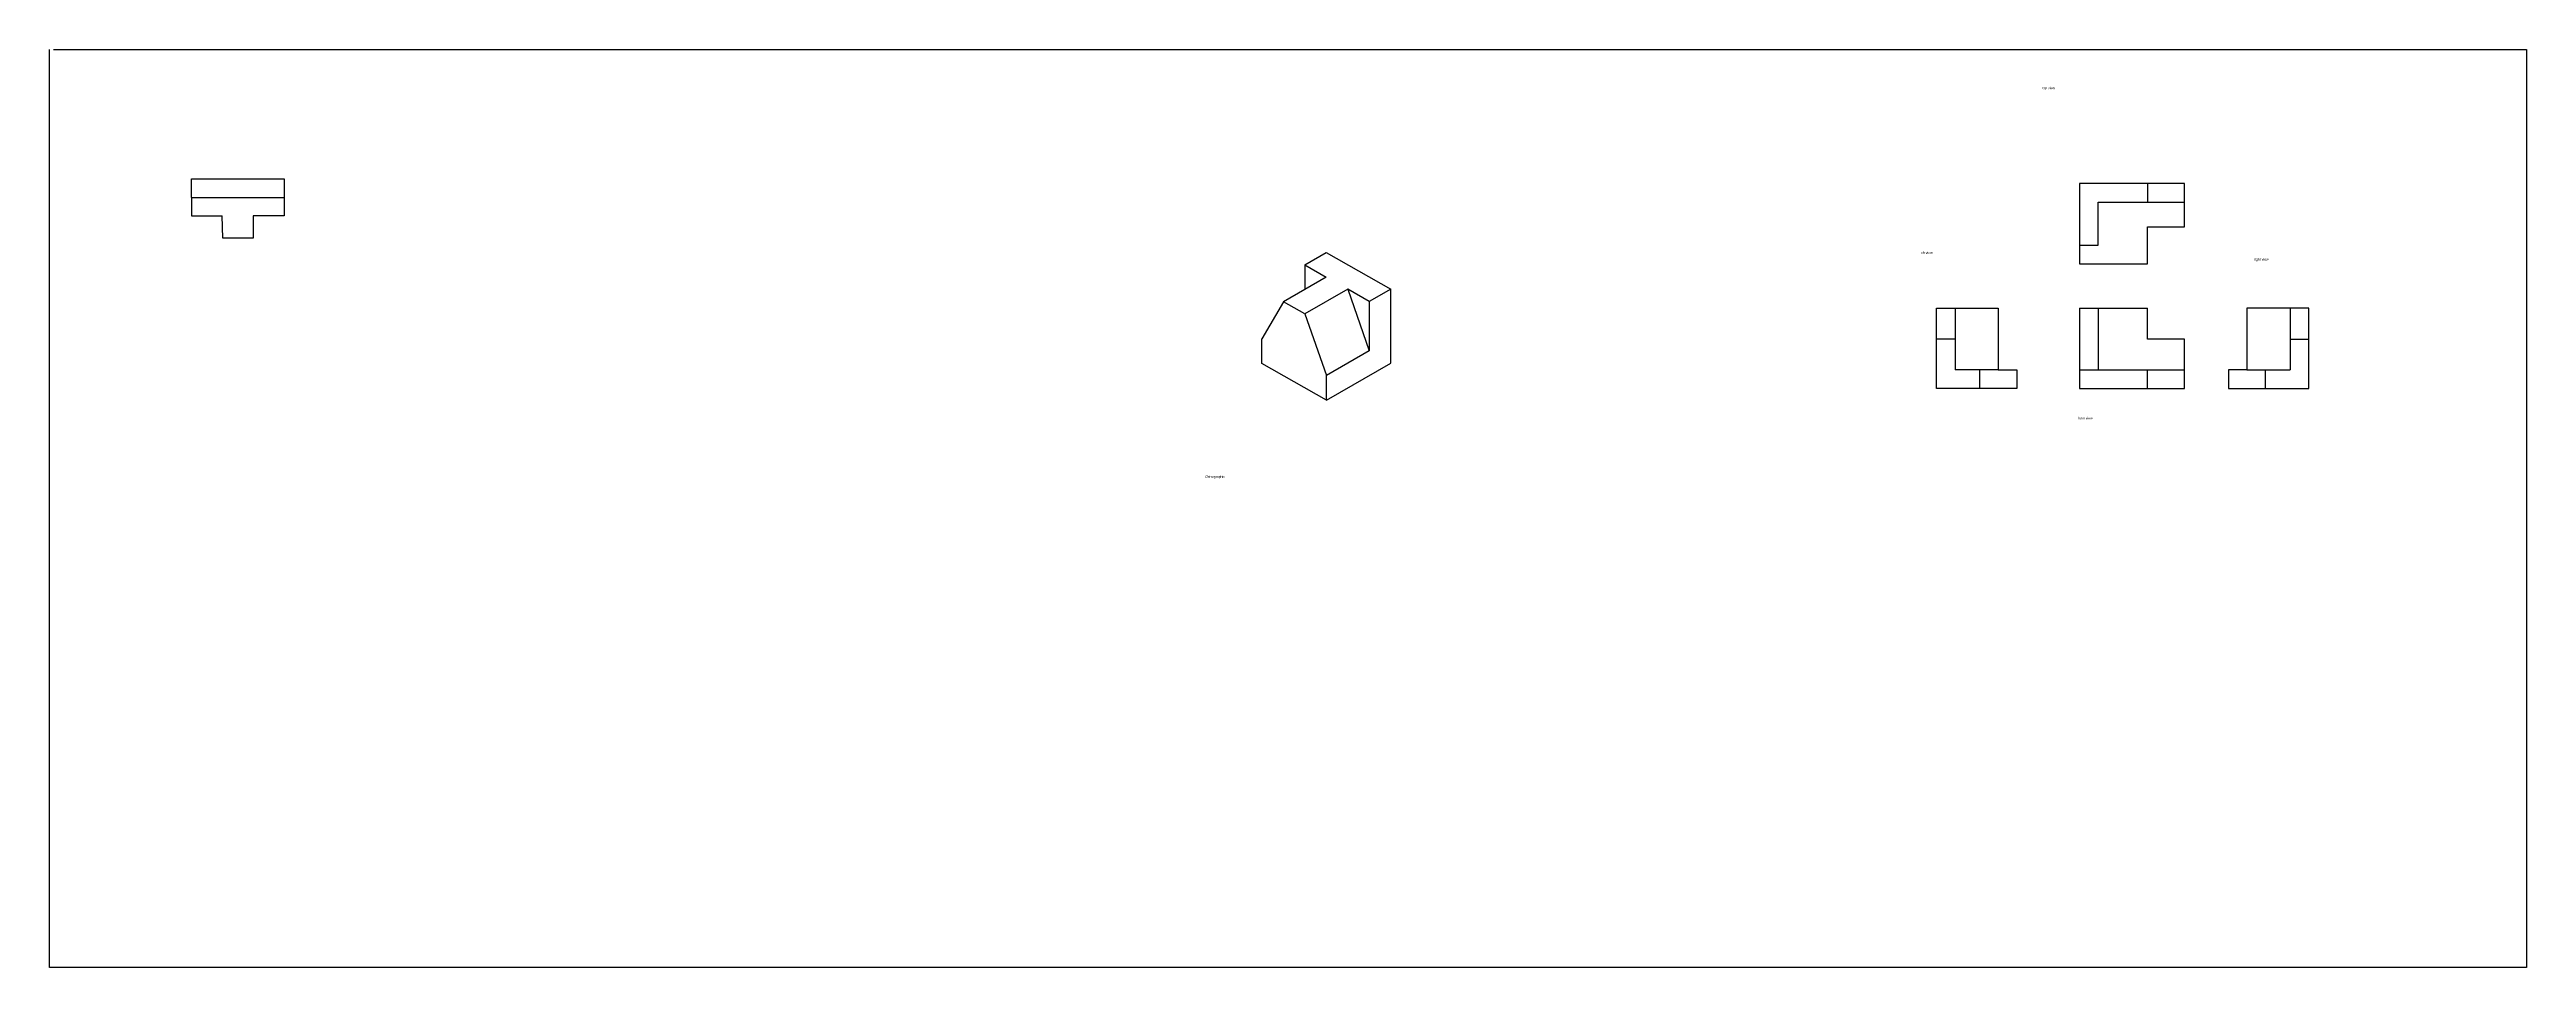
# Model space of a CAD drawing. Header units: centimetres. Extents: x -182 to 19, y 68 to 142.
import ezdxf

# ---------------------------------------------------------------- set-up
doc = ezdxf.new("R2010")
doc.units = ezdxf.units.CM
doc.header["$MEASUREMENT"] = 0

msp = doc.modelspace()

# ---------------------------------------------------------------- linework, layer by layer
for p, q in [((-181.57, 67.7), (-181.57, 141.97)), ((-181.57, 141.97), (-181.57, 141.97)), ((-181.26, 141.97), (18.82, 141.97)), ((18.82, 141.97), (18.82, 67.7)), ((-170.09, 130), (-170.09, 131.5)), ((-170.09, 131.5), (-162.59, 131.5)), ((-162.59, 131.5), (-162.59, 130)), ((-11.84, 131.13), (-17.34, 131.13)), ((-17.34, 131.13), (-17.34, 126.13)), ((-8.84, 131.13), (-11.84, 131.13)), ((-11.84, 131.13), (-11.84, 129.63)), ((-8.84, 127.63), (-8.84, 131.13)), ((-170.09, 130), (-162.59, 130)), ((-170.09, 130), (-170.09, 128.5)), ((-170.09, 128.5), (-167.59, 128.5)), ((-167.56, 126.71), (-167.59, 128.5)), ((-162.59, 128.5), (-165.09, 128.5)), ((-165.09, 128.5), (-165.09, 126.71)), ((-162.59, 130), (-162.59, 128.5)), ((-15.84, 126.13), (-15.84, 129.63)), ((-15.84, 129.63), (-11.84, 129.63)), ((-11.84, 129.63), (-8.84, 129.63)), ((-165.09, 126.71), (-167.56, 126.71)), ((-11.84, 124.63), (-11.84, 127.63)), ((-11.84, 127.63), (-8.84, 127.63)), ((-80.01, 124.54), (-78.28, 125.54)), ((-80.01, 124.54), (-78.28, 123.55)), ((-80.01, 124.54), (-80.01, 122.55)), ((-78.28, 125.54), (-73.06, 122.59)), ((-17.34, 126.13), (-17.34, 124.63)), ((-17.34, 126.13), (-15.84, 126.13)), ((-17.34, 124.63), (-11.84, 124.63)), ((-78.28, 123.55), (-81.74, 121.56)), ((-76.53, 122.59), (-80, 120.57)), ((-74.8, 121.59), (-76.53, 122.59)), ((-76.53, 122.59), (-74.8, 117.59)), ((-73.06, 122.59), (-74.8, 121.59)), ((-73.06, 116.59), (-73.06, 122.59)), ((-81.74, 121.56), (-83.48, 118.55)), ((-80, 120.57), (-81.74, 121.56)), ((-80, 120.57), (-78.26, 115.59)), ((-74.8, 121.59), (-74.8, 117.59)), ((-28.91, 118.54), (-28.91, 121.04)), ((-28.91, 121.04), (-27.41, 121.04)), ((-27.41, 121.04), (-23.91, 121.04)), ((-27.41, 121.04), (-27.41, 118.54)), ((-23.91, 121.04), (-23.91, 116.04)), ((-17.34, 121.04), (-17.34, 116.04)), ((-17.34, 121.04), (-15.84, 121.04)), ((-15.84, 121.04), (-11.84, 121.04)), ((-15.84, 121.04), (-15.84, 116.04)), ((-11.84, 118.54), (-11.84, 121.04)), ((-0.29, 121.04), (-3.79, 121.04)), ((-3.79, 121.04), (-3.79, 116.04)), ((1.21, 121.04), (-0.29, 121.04)), ((-0.29, 121.04), (-0.29, 118.54)), ((1.21, 118.54), (1.21, 121.04)), ((-83.48, 116.55), (-83.48, 118.55)), ((-28.91, 114.54), (-28.91, 118.54)), ((-27.41, 118.54), (-28.91, 118.54)), ((-27.41, 118.54), (-27.41, 116.04)), ((-8.84, 118.54), (-11.84, 118.54)), ((-8.84, 116.04), (-8.84, 118.54)), ((-0.29, 118.54), (-0.29, 116.04)), ((-0.29, 118.54), (1.21, 118.54)), ((1.21, 114.54), (1.21, 118.54)), ((-78.26, 113.59), (-83.48, 116.55)), ((-74.8, 117.59), (-78.26, 115.59)), ((-78.26, 113.59), (-73.06, 116.59)), ((-78.26, 113.59), (-78.26, 115.59)), ((-25.41, 114.54), (-28.91, 114.54)), ((-25.41, 116.04), (-27.41, 116.04)), ((-23.91, 116.04), (-25.41, 116.04)), ((-25.41, 114.54), (-25.41, 116.04)), ((-22.41, 114.54), (-25.41, 114.54)), ((-23.91, 116.04), (-22.41, 116.04)), ((-22.41, 116.04), (-22.41, 114.54)), ((-17.34, 116.04), (-17.34, 114.54)), ((-17.34, 116.04), (-15.84, 116.04)), ((-17.34, 114.54), (-11.84, 114.54)), ((-15.84, 116.04), (-11.84, 116.04)), ((-11.84, 114.54), (-11.84, 116.04)), ((-11.84, 116.04), (-8.84, 116.04)), ((-11.84, 114.54), (-8.84, 114.54)), ((-8.84, 114.54), (-8.84, 116.04)), ((-3.79, 116.04), (-5.29, 116.04)), ((-5.29, 116.04), (-5.29, 114.54)), ((-5.29, 114.54), (-2.29, 114.54)), ((-3.79, 116.04), (-2.29, 116.04)), ((-2.29, 116.04), (-0.29, 116.04)), ((-2.29, 114.54), (-2.29, 116.04)), ((-2.29, 114.54), (1.21, 114.54)), ((18.82, 67.7), (-181.57, 67.7))]:
    msp.add_line(p, q)

# ---------------------------------------------------------------- texts
at = {"char_height": 0.2, "attachment_point": 1}
for s, insert, width in [('top view', (-20.34, 138.96), 14.8105), ('left view', (-30.22, 125.62), 5.138), ('right view', (-3.21, 125.09), 12.7612), ('fornt view', (-17.46, 112.24), 9.3148), ('Orthographic', (-88.07, 107.51), 25.9351)]:
    msp.add_mtext(s, dxfattribs=dict(at, insert=insert, width=width))

doc.saveas('drawing.dxf')
